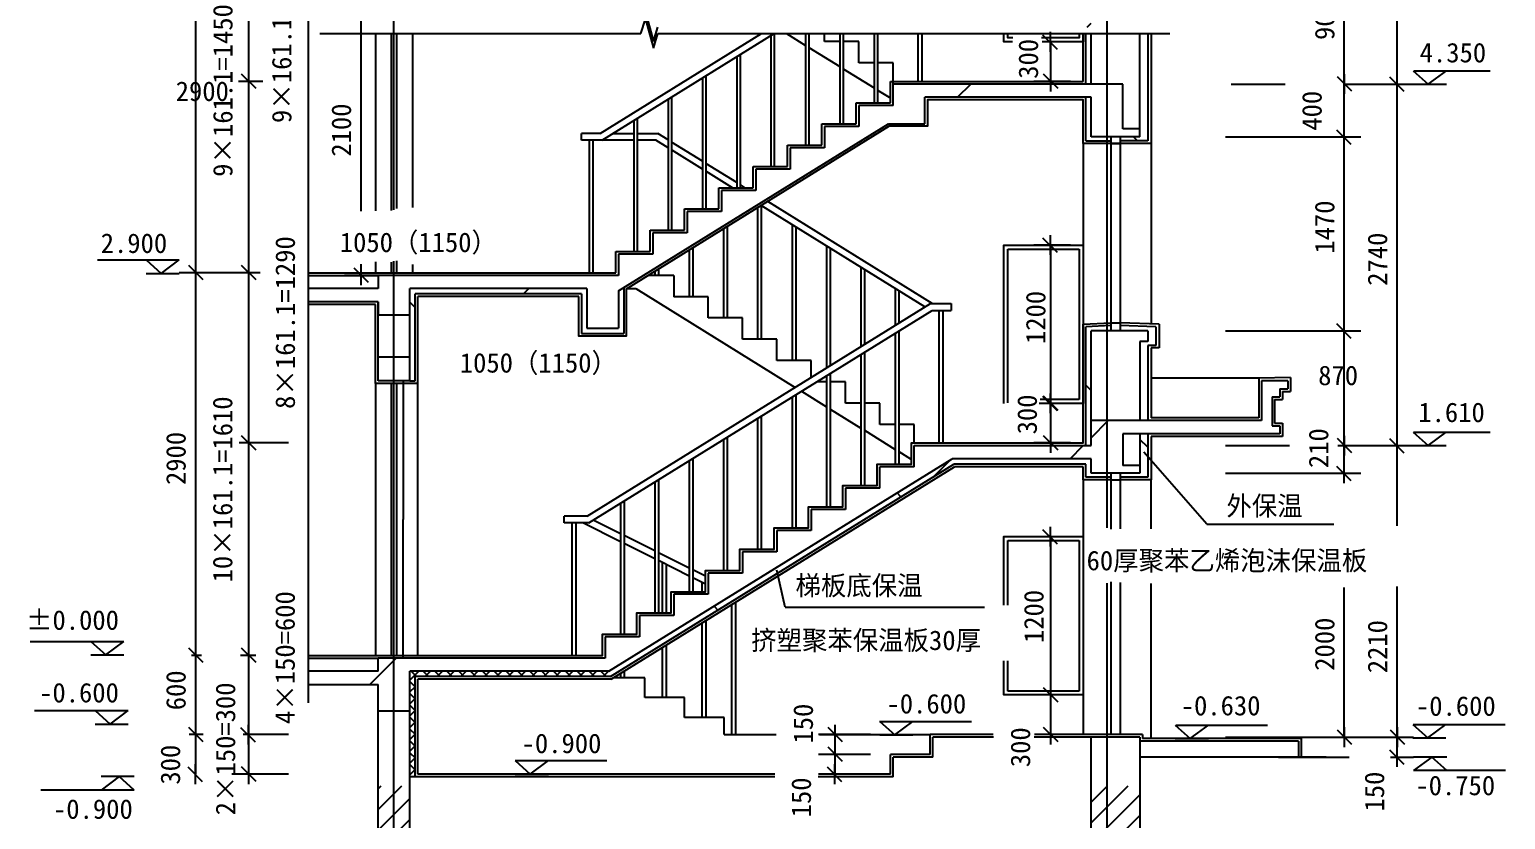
# Model space of a CAD drawing. Header units: metres. Extents: x 15805 to 27136, y 777 to 18186.
# Drawn here: x 15805 to 26983, y 6583 to 12570 of the extents above; entities that cross this region are included whole.
import ezdxf

# ---------------------------------------------------------------- set-up
doc = ezdxf.new("R2010")
doc.units = ezdxf.units.M
for name, color, linetype in [('DOTE', 1, 'Continuous'), ('OTHER', 7, 'Continuous'), ('PUB_DIM', 3, 'Continuous'), ('PUB_TEXT', 7, 'Continuous'), ('S_E_STAIR', 2, 'Continuous'), ('S_STAIR', 4, 'Continuous'), ('SURFACE', 6, 'Continuous'), ('WALL', 4, 'Continuous'), ('WINDOW', 105, 'Continuous')]:
    doc.layers.add(name, color=color, linetype=linetype)
doc.dimstyles.get("Standard").update_dxf_attribs({"dimtxt": 2.5, "dimasz": 2.5, "dimexe": 1.25, "dimexo": 0.625, "dimtad": 1, "dimcen": 2.5, "dimazin": 3, "dimtfac": 1, "dimtmove": 0, "dimatfit": 3})

# ---------------------------------------------------------------- blocks, each defined once
blk = doc.blocks.new('_DIMX')
blk.add_line((-150, 0), (150, 0))
blk.add_lwpolyline([(-114.26, -107), (103.77, 111.86)])
blk = doc.blocks.new('_CLOSEDFILLED')
at = {"color": 0, "linetype": 'BYBLOCK'}
blk.add_solid([(-1, 0), (0, 0), (-1, 0)], dxfattribs=at)
blk = doc.blocks.new('*D1')
for p, q in [((18635.72, 9906.29), (18635.72, 8856.29)), ((18635.47, 8856.29), (18635.22, 8856.29)), ((18635.72, 7806.29), (18635.72, 8856.29)), ((18635.72, 8856.29), (18635.72, 8856.29)), ((18635.97, 8856.29), (18636.22, 8856.29))]:
    blk.add_line(p, q)
at = {"layer": 'Defpoints'}
for p in [(18635.72, 9906.29), (18635.72, 8856.29), (18635.72, 7806.29)]:
    blk.add_point(p, dxfattribs=at)
at = {"layer": 'PUB_DIM', "xscale": 0.25, "yscale": 0.25}
blk.add_blockref('_CLOSEDFILLED', (18635.72, 8856.29), dxfattribs=at)
at = {"layer": 'PUB_DIM', "xscale": 0.25, "yscale": 0.25, "rotation": 180}
blk.add_blockref('_CLOSEDFILLED', (18635.72, 8856.29), dxfattribs=at)
at = {"layer": 'PUB_DIM', "insert": (18635.72, 8857.415), "char_height": 1, "attachment_point": 5}
blk.add_mtext('0', dxfattribs=at)

msp = doc.modelspace()

# ---------------------------------------------------------------- hatches: boundary and pattern name
h = msp.add_hatch()
h.set_pattern_fill('ANSI31', scale=1000)
h.paths.add_polyline_path([(18684.6, 7406.29), (18444.6, 7406.29), (18444.6, 6837.81), (18684.6, 6837.81)])
h.paths.add_polyline_path([(24214.6, 6837.81), (24214.6, 7206.29), (23844.6, 7206.29), (23844.6, 6837.81)])
h.paths.add_polyline_path([(24214.6, 9506.29), (24084.6, 9506.29), (24084.6, 9266.29), (24214.6, 9266.29)])
h.paths.add_polyline_path([(23844.6, 9606.29), (24214.6, 9606.29), (24214.6, 10206.29), (24274.6, 10206.29), (24274.6, 10286.29), (23844.6, 10286.29)])
h.paths.add_polyline_path([(18444.6, 10086.29), (18684.6, 10086.29), (18684.6, 10406.29), (18444.6, 10406.29)])
h.paths.add_polyline_path([(24214.6, 12538.81), (23844.6, 12538.81), (23844.6, 12156.29), (24084.6, 12156.29), (24084.6, 11816.29), (24214.6, 11816.29)])
h.paths.add_polyline_path([(24214.6, 12588.81), (24214.6, 13056.29), (23844.6, 13056.29), (23844.6, 12588.81)])
h.paths.add_polyline_path([(18684.6, 13306.29), (18444.6, 13306.29), (18444.6, 12986.29), (18684.6, 12986.29)])
h.paths.add_polyline_path([(24214.6, 15956.29), (23844.6, 15956.29), (23844.6, 15056.29), (24084.6, 15056.29), (24084.6, 14716.29), (24214.6, 14716.29)])
h.paths.add_polyline_path([(24084.6, 17756.29), (24084.6, 17616.29), (24214.6, 17616.29), (24214.6, 18045.56), (23844.6, 18045.56), (23844.6, 17756.29)])
h.paths.add_polyline_path([(18684.6, 16206.29), (18444.6, 16206.29), (18444.6, 15886.29), (18684.6, 15886.29)])
h = msp.add_hatch()
h.set_pattern_fill('AN31C,_O', scale=800)
h.set_pattern_definition([(45, (0, 0), (-1796.05, 1796.05), [])])
h.paths.add_polyline_path([(18444.6, 7806.29), (18444.6, 7706.29), (17916.27, 7706.29), (17916.27, 7606.29), (18444.6, 7606.29), (18444.6, 7406.29), (18684.6, 7406.29), (18684.6, 7706.29), (20193.06, 7706.29), (22793.06, 9316.29), (23844.6, 9316.29), (23844.6, 9206.29), (24214.6, 9206.29), (24214.6, 9266.29), (24084.6, 9266.29), (24084.6, 9506.29), (25274.6, 9506.29), (25274.6, 9566.29), (25214.6, 9566.29), (25214.6, 9786.29), (25274.6, 9786.29), (25274.6, 9846.29), (25334.6, 9846.29), (25334.6, 9906.29), (25134.6, 9906.29), (25134.6, 9606.29), (23844.6, 9606.29), (23844.6, 9416.29), (22504.6, 9416.29), (22504.6, 9255.29), (22244.6, 9255.29), (22244.6, 9094.29), (21984.6, 9094.29), (21984.6, 8933.29), (21724.6, 8933.29), (21724.6, 8772.29), (21464.6, 8772.29), (21464.6, 8611.29), (21204.6, 8611.29), (21204.6, 8450.29), (20944.6, 8450.29), (20944.6, 8289.29), (20684.6, 8289.29), (20684.6, 8128.29), (20424.6, 8128.29), (20424.6, 7967.29), (20164.6, 7967.29), (20164.6, 7806.29)])
h.paths.add_polyline_path([(20024.6, 10306.29), (20264.6, 10306.29), (20264.6, 10588.64), (22310.32, 11856.29), (22584.6, 11856.29), (22584.6, 12056.29), (23844.6, 12056.29), (23844.6, 11756.29), (24214.6, 11756.29), (24214.6, 11816.29), (24084.6, 11816.29), (24084.6, 12156.29), (22344.6, 12156.29), (22344.6, 11995.17), (22084.6, 11995.17), (22084.6, 11834.06), (21824.6, 11834.06), (21824.6, 11672.95), (21564.6, 11672.95), (21564.6, 11511.84), (21304.6, 11511.84), (21304.6, 11350.73), (21044.6, 11350.73), (21044.6, 11189.62), (20784.6, 11189.62), (20784.6, 11028.51), (20524.6, 11028.51), (20524.6, 10867.4), (20264.6, 10867.4), (20264.6, 10706.29), (18444.6, 10706.29), (18444.6, 10606.29), (17916.27, 10606.29), (17916.27, 10506.29), (18444.6, 10506.29), (18444.6, 10406.29), (18684.6, 10406.29), (18684.6, 10606.29), (20024.6, 10606.29)])
h.paths.add_polyline_path([(18444.6, 9906.29), (18684.6, 9906.29), (18684.6, 10086.29), (18444.6, 10086.29)])
h.paths.add_polyline_path([(18444.6, 13606.29), (18444.6, 13506.29), (17916.27, 13506.29), (17916.27, 13406.29), (18444.6, 13406.29), (18444.6, 13306.29), (18684.6, 13306.29), (18684.6, 13506.29), (20024.6, 13506.29), (20024.6, 13206.29), (20264.6, 13206.29), (20264.6, 13488.64), (22310.32, 14756.29), (22584.6, 14756.29), (22584.6, 14956.29), (23844.6, 14956.29), (23844.6, 14656.29), (24214.6, 14656.29), (24214.6, 14716.29), (24084.6, 14716.29), (24084.6, 15056.29), (22344.6, 15056.29), (22344.6, 14895.17), (22084.6, 14895.17), (22084.6, 14734.06), (21824.6, 14734.06), (21824.6, 14572.95), (21564.6, 14572.95), (21564.6, 14411.84), (21304.6, 14411.84), (21304.6, 14250.73), (21044.6, 14250.73), (21044.6, 14089.62), (20784.6, 14089.62), (20784.6, 13928.51), (20524.6, 13928.51), (20524.6, 13767.4), (20264.6, 13767.4), (20264.6, 13606.29)])
h.paths.add_polyline_path([(18684.6, 12986.29), (18444.6, 12986.29), (18444.6, 12806.29), (18684.6, 12806.29)])
h = msp.add_hatch()
h.set_pattern_fill('ANSI37', scale=500)
h.paths.add_polyline_path([(23804.6, 13086.29), (23804.6, 12588.81), (23844.6, 12588.81), (23844.6, 13056.29), (23994.6, 13056.29), (23994.6, 13096.29)])
h.paths.add_polyline_path([(24214.6, 13056.29), (24214.6, 12588.81), (24274.6, 12588.81), (24274.6, 13088.51), (24064.6, 13096.29), (24064.6, 13056.29)])
h.paths.add_polyline_path([(24214.6, 11756.29), (24064.6, 11756.29), (24064.6, 11726.29), (24274.6, 11726.29), (24274.6, 12538.81), (24214.6, 12538.81)])
h.paths.add_polyline_path([(23844.6, 12538.81), (23804.6, 12538.81), (23804.6, 12156.29), (23844.6, 12156.29)])
h.paths.add_polyline_path([(23844.6, 12056.29), (23804.6, 12056.29), (23804.6, 11726.29), (23994.6, 11726.29), (23994.6, 11756.29), (23844.6, 11756.29)])
h = msp.add_hatch()
h.set_pattern_fill('ANSI37', scale=500)
h.paths.add_polyline_path([(20304.6, 10266.29), (20304.6, 10613.43), (20264.6, 10588.64), (20264.6, 10306.29), (20024.6, 10306.29), (20024.6, 10606.29), (18684.6, 10606.29), (18684.6, 10406.29), (18684.6, 9906.29), (18724.6, 9906.29), (18724.6, 10566.29), (19984.6, 10566.29), (19984.6, 10266.29)])
h = msp.add_hatch()
h.set_pattern_fill('ANSI37', scale=500)
h.paths.add_polyline_path([(24274.6, 10286.29), (24274.6, 10206.29), (24214.6, 10206.29), (24214.6, 9606.29), (24274.6, 9606.29), (24274.6, 10176.29), (24334.6, 10176.29), (24334.6, 10316.29), (24064.6, 10326.29), (24064.6, 10286.29)])
h.paths.add_polyline_path([(23994.6, 10286.29), (23994.6, 10326.29), (23804.6, 10316.29), (23804.6, 9416.29), (23844.6, 9416.29), (23844.6, 10286.29)])
h.paths.add_polyline_path([(24274.6, 9506.29), (24214.6, 9506.29), (24214.6, 9206.29), (24064.6, 9206.29), (24064.6, 9176.29), (24274.6, 9176.29)])
h = msp.add_hatch()
h.set_pattern_fill('ANSI37', scale=500)
h.paths.add_polyline_path([(22804.44, 9276.29), (23804.6, 9276.29), (23804.6, 9176.29), (23994.6, 9176.29), (23994.6, 9206.29), (23844.6, 9206.29), (23844.6, 9316.29), (22793.06, 9316.29), (20193.06, 7706.29), (20193.06, 7659.24)])
h = msp.add_hatch()
h.set_pattern_fill('ANSI37', scale=20)
h.paths.add_polyline_path([(18684.6, 7706.29), (18684.6, 6906.29), (18724.6, 6906.29), (18724.6, 7666.29), (20193.06, 7666.29), (20193.06, 7706.29)])
h = msp.add_hatch()
h.set_pattern_fill('ANSI31', scale=35)
h.paths.add_polyline_path([(18564.6, 6837.81), (18444.6, 6837.81), (18444.6, 6337.81), (18564.6, 6337.81)])
h.paths.add_polyline_path([(18684.6, 6837.81), (18564.6, 6837.81), (18564.6, 6337.81), (18684.6, 6337.81)])
h.paths.add_polyline_path([(23964.6, 6837.81), (23844.6, 6837.81), (23844.6, 6337.81), (23964.6, 6337.81)])
h.paths.add_polyline_path([(23964.6, 6337.81), (24214.6, 6337.81), (24214.6, 6837.81), (23964.6, 6837.81)])

# ---------------------------------------------------------------- linework, layer by layer
for p, q in [((18424.6, 12538.81), (18424.6, 11195.17)), ((18704.6, 12538.81), (18704.6, 11222.2)), ((26283.97, 12257.19), (26397.59, 12155.28)), ((26287.38, 12257.19), (26867.21, 12257.19)), ((26397.59, 12155.28), (26535.47, 12257.18)), ((26283.96, 12155.3), (26535.47, 12155.3)), ((23784.6, 11706.29), (23784.6, 10336.29)), ((23994.6, 11706.29), (24064.6, 11706.29)), ((24299.6, 11706.29), (24299.6, 10338.32)), ((16319.53, 10823.19), (16938.25, 10823.19)), ((16687.05, 10823.19), (16800.68, 10721.28)), ((16800.68, 10721.28), (16938.55, 10823.19)), ((18424.6, 10808.64), (18424.6, 10726.29)), ((18704.6, 10789.72), (18704.6, 10726.29)), ((16687.05, 10721.3), (16938.56, 10721.3)), ((17916.27, 10706.29), (18444.6, 10706.29)), ((25114.6, 9926.29), (24299.6, 9926.29)), ((26282.78, 9518.15), (26396.41, 9416.25)), ((26286.2, 9518.15), (26866.03, 9518.15)), ((26396.41, 9416.25), (26534.29, 9518.15)), ((26282.78, 9416.27), (26534.29, 9416.27)), ((24721.01, 8821.59), (24244.3, 9366.8)), ((23784.6, 9156.29), (23784.6, 8161.31)), ((24299.6, 8786.62), (24299.6, 9156.29)), ((24721.01, 8820.5), (25683.55, 8820.5)), ((21526.26, 8193.08), (21463.81, 8471.86)), ((24299.6, 7196.29), (24299.6, 8372.04)), ((21526.26, 8193.08), (23036.8, 8193.08)), ((15810.82, 7932.23), (16519.67, 7932.23)), ((16268.47, 7932.23), (16382.1, 7830.32)), ((16268.47, 7830.34), (16519.98, 7830.34)), ((16382.1, 7830.32), (16519.97, 7932.23)), ((17916.27, 7806.29), (18444.6, 7806.29)), ((23784.6, 7786.21), (23784.6, 7226.29)), ((15843.43, 7408.26), (16552.28, 7408.26)), ((16301.08, 7408.26), (16414.71, 7306.35)), ((16414.71, 7306.35), (16552.58, 7408.26)), ((16301.07, 7306.37), (16552.59, 7306.37)), ((22241.5, 7325.47), (22937.61, 7325.47)), ((22243.6, 7325.47), (22357.23, 7223.56)), ((22357.23, 7223.56), (22495.1, 7325.47)), ((24482.11, 7298.18), (24595.74, 7196.27)), ((24485.53, 7298.18), (25181.63, 7298.18)), ((24595.74, 7196.27), (24733.61, 7298.18)), ((26280.16, 7303.87), (26393.79, 7201.96)), ((26283.58, 7303.87), (26979.69, 7303.87)), ((26393.79, 7201.96), (26531.67, 7303.87)), ((22243.6, 7223.58), (22495.11, 7223.58)), ((24482.11, 7196.29), (24733.62, 7196.29)), ((26280.16, 7201.99), (26531.67, 7201.99)), ((26537.96, 7055.52), (26286.45, 7055.52)), ((26424.33, 7055.54), (26286.46, 6953.64)), ((26537.96, 6953.64), (26424.33, 7055.54)), ((19481.81, 7029.05), (20177.92, 7029.05)), ((19483.91, 7029.05), (19597.54, 6927.15)), ((19597.54, 6927.15), (19735.41, 7029.05)), ((26982.72, 6953.64), (26286.62, 6953.64)), ((16598.46, 6908.04), (16346.95, 6908.04)), ((16484.83, 6908.06), (16346.96, 6806.15)), ((16598.46, 6806.15), (16484.83, 6908.06)), ((19483.91, 6927.17), (19735.42, 6927.17)), ((16598.46, 6806.15), (15889.61, 6806.15))]:
    msp.add_line(p, q)
msp.add_lwpolyline([(25623.84, 7056.29), (24214.6, 7056.29)])
at = {"layer": 'DOTE'}
for p, q in [((18564.6, 11203.28), (18564.6, 18045.56)), ((23964.6, 16966.49), (23964.6, 8792.52)), ((18564.6, 6132.41), (18564.6, 10814.05)), ((23964.6, 8373.5), (23964.6, 6132.41))]:
    msp.add_line(p, q, dxfattribs=at)
at = {"layer": 'OTHER'}
for p, q in [((17916.27, 12760.92), (17916.27, 7466.29)), ((20434.39, 12538.81), (20469.39, 12648.81)), ((20469.39, 12698.81), (20529.39, 12478.81)), ((20469.39, 12648.81), (20529.39, 12428.81)), ((18003.91, 12538.81), (20434.39, 12538.81)), ((20529.39, 12478.81), (20564.39, 12588.81)), ((20529.39, 12428.81), (20564.39, 12538.81)), ((20564.39, 12538.81), (24439.6, 12538.81))]:
    msp.add_line(p, q, dxfattribs=at)
at = {"layer": 'PUB_DIM'}
for p, q in [((26161.79, 12156.79), (26161.79, 15055.79)), ((17061.9, 13625.79), (17061.9, 10726.79)), ((17461.9, 13625.79), (17461.9, 12176.79)), ((25761.79, 12156.79), (25761.79, 13055.79)), ((18314.69, 12805.79), (18314.69, 11192.47)), ((23535.94, 12475.79), (23535.94, 12176.79)), ((17572.76, 12176.29), (17387.34, 12176.29)), ((17461.9, 12175.79), (17461.9, 10726.79)), ((23689.69, 12176.29), (23410.94, 12176.29)), ((24904.43, 12156.29), (25314.99, 12156.29)), ((25753.54, 12156.29), (26286.79, 12156.29)), ((25761.79, 11756.79), (25761.79, 12155.79)), ((26161.79, 9416.79), (26161.79, 12155.79)), ((24863.35, 11756.29), (25886.79, 11756.29)), ((24863.35, 11756.29), (25886.79, 11756.29)), ((25761.79, 10286.79), (25761.79, 11755.79)), ((23689.69, 10936.29), (23410.94, 10936.29)), ((23535.94, 10935.79), (23535.94, 9736.79)), ((18314.69, 10792.42), (18314.69, 10706.79)), ((17366.27, 10726.29), (16936.9, 10726.29)), ((17366.27, 10726.29), (16936.9, 10726.29)), ((17061.9, 10725.79), (17061.9, 7826.79)), ((17551.59, 10726.29), (17336.9, 10726.29)), ((17551.59, 10726.29), (17336.9, 10726.29)), ((17461.9, 10725.79), (17461.9, 9436.79)), ((18485.72, 10706.29), (18189.69, 10706.29)), ((24863.35, 10286.29), (25886.79, 10286.29)), ((24863.35, 10286.29), (25886.79, 10286.29)), ((25761.79, 9416.79), (25761.79, 10285.79)), ((23535.94, 9735.79), (23535.94, 9436.79)), ((17766.27, 9436.29), (17391.21, 9436.29)), ((17461.9, 9435.79), (17461.9, 7826.79)), ((23689.69, 9436.29), (23410.94, 9436.29)), ((24863.35, 9416.29), (25347.12, 9416.29)), ((25711.92, 9416.29), (25886.79, 9416.29)), ((25761.79, 9416.79), (25761.79, 9417.29)), ((25761.79, 9206.29), (25761.79, 9416.29)), ((25775.07, 9416.29), (26286.79, 9416.29)), ((26161.79, 8808.92), (26161.79, 9415.79)), ((24863.35, 9206.29), (25886.79, 9206.29)), ((24863.35, 9206.29), (25886.79, 9206.29)), ((25761.79, 9205.79), (25761.79, 9205.29)), ((25761.79, 9178.74), (25761.79, 9205.79)), ((23535.94, 8725.79), (23535.94, 7746.62)), ((25761.79, 7206.79), (25761.79, 8341.4)), ((26161.79, 7206.79), (26161.79, 8348.51)), ((17106.91, 7826.29), (17031.83, 7826.29)), ((17061.9, 7825.79), (17061.9, 7226.79)), ((17518.85, 7826.29), (17403.14, 7826.29)), ((17461.9, 7825.79), (17461.9, 7226.79)), ((23535.94, 7786.21), (23535.94, 7526.79)), ((23689.69, 7526.29), (23410.94, 7526.29)), ((23535.94, 7525.79), (23535.94, 7226.79)), ((17119.69, 7226.29), (17014.63, 7226.29)), ((17061.9, 7226.79), (17061.9, 7227.29)), ((17061.9, 7226.29), (17061.9, 6926.29)), ((17766.27, 7226.29), (17422.5, 7226.29)), ((17766.27, 7226.29), (17422.5, 7226.29)), ((17461.9, 7225.79), (17461.9, 6926.79)), ((22174.6, 7226.29), (21779.03, 7226.29)), ((21904.03, 7226.79), (21904.03, 7227.29)), ((21904.03, 7226.29), (21904.03, 7076.29)), ((24863.35, 7206.29), (25886.79, 7206.29)), ((25263.35, 7206.29), (26286.79, 7206.29)), ((25263.35, 7206.29), (26286.79, 7206.29)), ((26161.79, 7206.79), (26161.79, 7207.29)), ((26161.79, 7056.29), (26161.79, 7206.29)), ((22174.6, 7076.29), (21779.03, 7076.29)), ((22174.6, 7076.29), (21779.03, 7076.29)), ((21904.03, 7076.79), (21904.03, 7077.29)), ((21904.03, 7076.29), (21904.03, 6926.29)), ((21904.03, 7075.79), (21904.03, 7075.29)), ((25263.35, 7056.29), (25798.64, 7056.29)), ((26112.23, 7056.29), (26286.79, 7056.29)), ((26161.79, 7055.79), (26161.79, 7055.29)), ((17061.9, 6925.79), (17061.9, 6925.29)), ((17766.27, 6926.29), (17336.9, 6926.29)), ((22174.6, 6926.29), (21779.03, 6926.29)), ((21904.03, 6925.79), (21904.03, 6925.29))]:
    msp.add_line(p, q, dxfattribs=at)
at = {"layer": 'S_E_STAIR'}
for p, q in [((20127.34, 11782.34), (21348.13, 12538.81)), ((20141.86, 11731.34), (21444.96, 12538.81)), ((21421.6, 11531.84), (21421.6, 12524.34)), ((21447.6, 11531.84), (21447.6, 12538.81)), ((21537.43, 12538.81), (21681.6, 12449.48)), ((21681.6, 12538.81), (21681.6, 11692.95)), ((21707.6, 12538.81), (21707.6, 11692.95)), ((21824.6, 12478.51), (21824.6, 12538.81)), ((21941.6, 12538.81), (21941.6, 11854.06)), ((21967.6, 12538.81), (21967.6, 11854.06)), ((22201.6, 12538.81), (22201.6, 12015.17)), ((22227.6, 12538.81), (22227.6, 12015.17)), ((22534.6, 12176.29), (22534.6, 12538.81)), ((22564.6, 12176.29), (22564.6, 12538.81)), ((21707.6, 12433.37), (21941.6, 12288.37)), ((21941.6, 12478.51), (21824.6, 12478.51)), ((22084.6, 12478.51), (21967.6, 12478.51)), ((22084.6, 12317.4), (22084.6, 12478.51)), ((21161.6, 12363.23), (21161.6, 11370.73)), ((21187.6, 12379.34), (21187.6, 11370.73)), ((22201.6, 12317.4), (22084.6, 12317.4)), ((22344.6, 12317.4), (22227.6, 12317.4)), ((22344.6, 12156.29), (22344.6, 12317.4)), ((20901.6, 12202.12), (20901.6, 11209.62)), ((20927.6, 12218.23), (20927.6, 11209.62)), ((21967.6, 12272.25), (22201.6, 12127.25)), ((22227.6, 12111.14), (22316.13, 12056.29)), ((20641.6, 12041.01), (20641.6, 11048.51)), ((20667.6, 12057.12), (20667.6, 11048.51)), ((22316.13, 12056.29), (22324.6, 12056.29)), ((20381.6, 11879.9), (20381.6, 10887.4)), ((20407.6, 11896.01), (20407.6, 10887.4)), ((19984.6, 11731.34), (19984.6, 11782.34)), ((20127.34, 11782.34), (19984.6, 11782.34)), ((20224.17, 11782.34), (20381.6, 11782.34)), ((20407.6, 11782.34), (20561.97, 11782.34)), ((20641.6, 11732.95), (20561.97, 11782.34)), ((20141.86, 11731.34), (19984.6, 11731.34)), ((20044.6, 10726.29), (20044.6, 11731.34)), ((20074.6, 10726.29), (20074.6, 11731.34)), ((20381.6, 11731.34), (20141.86, 11731.34)), ((20547.46, 11731.34), (20407.6, 11731.34)), ((20641.6, 11672.95), (20547.46, 11731.34)), ((20901.6, 11571.7), (20667.6, 11716.83)), ((20901.6, 11511.7), (20667.6, 11656.83)), ((21161.6, 11410.45), (20927.6, 11555.58)), ((21128.91, 11370.73), (20927.6, 11495.58)), ((21225.65, 11370.73), (21187.6, 11394.33)), ((21321.6, 10222.54), (21321.6, 11220.09)), ((22586.29, 10466.87), (21346.71, 11235.65)), ((21347.6, 10222.54), (21347.6, 11235.1)), ((22641.85, 10492.42), (21395.1, 11265.64)), ((21087.6, 11075.09), (21087.6, 10383.79)), ((21581.6, 11089.97), (21581.6, 10061.29)), ((21607.6, 11073.85), (21607.6, 10061.29)), ((21061.6, 11058.98), (21061.6, 10383.79)), ((20801.6, 10897.87), (20801.6, 10545.04)), ((20827.6, 10913.98), (20827.6, 10545.04)), ((21841.6, 10928.72), (21841.6, 10005.74)), ((21867.6, 10912.6), (21867.6, 10021.84)), ((20541.6, 10736.76), (20541.6, 10706.29)), ((20567.6, 10752.87), (20567.6, 10706.29)), ((22101.6, 10767.47), (22101.6, 10166.74)), ((22127.6, 10751.35), (22127.6, 10182.84)), ((20684.6, 10706.29), (20492.42, 10706.29)), ((20684.6, 10706.29), (20684.6, 10545.04)), ((20331.04, 10606.29), (20396.11, 10606.29)), ((20396.11, 10606.29), (21602.84, 9857.88)), ((20944.6, 10545.04), (20684.6, 10545.04)), ((20944.6, 10383.79), (20944.6, 10545.04)), ((22361.6, 10606.22), (22361.6, 10327.74)), ((22387.6, 10590.1), (22387.6, 10343.84)), ((20027.35, 8882.29), (22627.55, 10492.42)), ((20041.86, 8831.28), (22642.06, 10441.4)), ((22627.55, 10492.42), (22784.8, 10492.42)), ((22642.06, 10441.4), (22784.8, 10441.4)), ((22694.8, 9436.29), (22694.8, 10441.4)), ((22724.8, 9436.29), (22724.8, 10441.4)), ((22784.8, 10492.42), (22784.8, 10441.4)), ((21204.6, 10383.79), (20944.6, 10383.79)), ((21204.6, 10222.54), (21204.6, 10383.79)), ((22387.6, 10283.84), (22387.6, 9275.29)), ((21464.6, 10222.54), (21204.6, 10222.54)), ((21464.6, 10061.29), (21464.6, 10222.54)), ((22361.6, 10267.74), (22361.6, 9275.29)), ((21724.6, 10061.29), (21464.6, 10061.29)), ((21724.6, 9933.29), (21724.6, 10061.29)), ((22101.6, 10106.74), (22101.6, 9114.29)), ((22127.6, 10122.84), (22127.6, 9114.29)), ((21867.6, 9961.84), (21867.6, 8953.29)), ((21841.6, 9900.04), (21767.8, 9900.04)), ((21841.6, 9945.74), (21841.6, 8953.29)), ((21984.6, 9900.04), (21867.6, 9900.04)), ((21984.6, 9738.79), (21984.6, 9900.04)), ((21581.6, 9784.74), (21581.6, 8792.29)), ((21607.6, 9800.84), (21607.6, 8792.29)), ((21651.25, 9827.86), (21841.6, 9709.8)), ((22101.6, 9738.79), (21984.6, 9738.79)), ((22244.6, 9738.79), (22127.6, 9738.79)), ((22244.6, 9577.54), (22244.6, 9738.79)), ((21321.6, 8631.29), (21321.6, 9623.74)), ((21347.6, 8631.29), (21347.6, 9639.84)), ((21867.6, 9693.68), (22101.6, 9548.55)), ((22127.6, 9532.43), (22361.6, 9387.3)), ((22361.6, 9577.54), (22244.6, 9577.54)), ((22504.6, 9577.54), (22387.6, 9577.54)), ((22504.6, 9436.29), (22504.6, 9577.54)), ((21061.6, 9462.74), (21061.6, 8470.29)), ((21087.6, 9478.84), (21087.6, 8470.29)), ((20801.6, 9301.74), (20801.6, 8309.29)), ((20827.6, 9317.84), (20827.6, 8309.29)), ((22387.6, 9371.18), (22476.11, 9316.29)), ((22476.11, 9316.29), (22484.6, 9316.29)), ((20541.6, 9140.74), (20541.6, 8148.29)), ((20567.6, 9156.84), (20567.6, 8148.29)), ((20281.6, 8979.74), (20281.6, 7987.29)), ((20307.6, 8995.84), (20307.6, 7987.29)), ((19853.6, 8831.28), (19853.6, 8882.29)), ((20027.35, 8882.29), (19853.6, 8882.29)), ((20041.86, 8831.28), (19853.6, 8831.28)), ((19913.6, 7826.29), (19913.6, 8831.28)), ((19943.6, 7826.29), (19943.6, 8831.28)), ((20281.6, 8687.79), (19994.61, 8831.28)), ((20281.6, 8747.79), (20074.36, 8851.41)), ((20541.6, 8617.79), (20307.6, 8734.79)), ((20541.6, 8557.79), (20307.6, 8674.79)), ((20801.6, 8487.79), (20567.6, 8604.79)), ((20801.6, 8427.79), (20567.6, 8544.79)), ((20599.6, 8148.29), (20599.6, 8528.79)), ((20629.6, 8148.29), (20629.6, 8513.79)), ((20924.6, 8426.29), (20827.6, 8474.79)), ((20924.6, 8366.29), (20827.6, 8414.79)), ((20899.6, 8309.29), (20899.6, 8378.79)), ((21124.6, 7226.29), (21124.6, 8212.56)), ((21154.6, 7226.29), (21154.6, 8231.13)), ((20899.6, 7356.29), (20899.6, 8073.23)), ((20929.6, 7356.29), (20929.6, 8091.81)), ((20599.6, 7506.29), (20599.6, 7887.46)), ((20629.6, 7506.29), (20629.6, 7906.04)), ((20464.6, 7656.29), (20226.28, 7656.29)), ((20281.6, 7690.54), (20281.6, 7656.29)), ((20307.6, 7706.64), (20307.6, 7656.29)), ((20464.6, 7506.29), (20464.6, 7656.29)), ((20764.6, 7506.29), (20464.6, 7506.29)), ((20764.6, 7356.29), (20764.6, 7506.29)), ((21064.6, 7356.29), (20764.6, 7356.29)), ((21064.6, 7226.29), (21064.6, 7356.29)), ((21064.6, 7226.29), (21458.2, 7226.29)), ((21787.83, 7226.29), (22624.6, 7226.29))]:
    msp.add_line(p, q, dxfattribs=at)
at = {"layer": 'S_STAIR'}
for p, q in [((22344.6, 11995.17), (22344.6, 12156.29)), ((24084.6, 12156.29), (22344.6, 12156.29)), ((22084.6, 11995.17), (22084.6, 11834.06)), ((22344.6, 11995.17), (22084.6, 11995.17)), ((22584.6, 11856.29), (22584.6, 12056.29)), ((23844.6, 12056.29), (22584.6, 12056.29)), ((20264.6, 10588.64), (22310.32, 11856.29)), ((22310.32, 11856.29), (22584.6, 11856.29)), ((21824.6, 11834.06), (21824.6, 11672.95)), ((22084.6, 11834.06), (21824.6, 11834.06)), ((24214.6, 11756.29), (23844.6, 11756.29)), ((24214.6, 11816.29), (24084.6, 11816.29)), ((21564.6, 11672.95), (21564.6, 11511.84)), ((21824.6, 11672.95), (21564.6, 11672.95)), ((21304.6, 11511.84), (21304.6, 11350.73)), ((21564.6, 11511.84), (21304.6, 11511.84)), ((21044.6, 11350.73), (21044.6, 11189.62)), ((21304.6, 11350.73), (21044.6, 11350.73)), ((21044.6, 11189.62), (20784.6, 11189.62)), ((20784.6, 11189.62), (20784.6, 11028.51)), ((20524.6, 11028.51), (20524.6, 10867.4)), ((20784.6, 11028.51), (20524.6, 11028.51)), ((20524.6, 10867.4), (20264.6, 10867.4)), ((20264.6, 10867.4), (20264.6, 10706.29)), ((18444.6, 10706.29), (18444.6, 10606.29)), ((20264.6, 10706.29), (18444.6, 10706.29)), ((18444.6, 10606.29), (17916.27, 10606.29)), ((18684.6, 10406.29), (18684.6, 10606.29)), ((20024.6, 10606.29), (18684.6, 10606.29)), ((20024.6, 10606.29), (20024.6, 10306.29)), ((20264.6, 10588.64), (20264.6, 10306.29)), ((18444.6, 10506.29), (17916.27, 10506.29)), ((18444.6, 10506.29), (18444.6, 10406.29)), ((18444.6, 10406.29), (18684.6, 10406.29)), ((20024.6, 10306.29), (20264.6, 10306.29)), ((24274.6, 10286.29), (23844.6, 10286.29)), ((24274.6, 10286.29), (24274.6, 10206.29)), ((24274.6, 10206.29), (24214.6, 10206.29)), ((22504.6, 9416.29), (23844.6, 9416.29)), ((22504.6, 9255.29), (22504.6, 9416.29)), ((20193.06, 7706.29), (22793.06, 9316.29)), ((23844.6, 9316.29), (22793.06, 9316.29)), ((22244.6, 9094.29), (22244.6, 9255.29)), ((22504.6, 9255.29), (22244.6, 9255.29)), ((21984.6, 9094.29), (21984.6, 8933.29)), ((22244.6, 9094.29), (21984.6, 9094.29)), ((21724.6, 8933.29), (21724.6, 8772.29)), ((21984.6, 8933.29), (21724.6, 8933.29)), ((21464.6, 8772.29), (21464.6, 8611.29)), ((21724.6, 8772.29), (21464.6, 8772.29)), ((21204.6, 8611.29), (21204.6, 8450.29)), ((21464.6, 8611.29), (21204.6, 8611.29)), ((20944.6, 8450.29), (20944.6, 8289.29)), ((21204.6, 8450.29), (20944.6, 8450.29)), ((20684.6, 8289.29), (20684.6, 8128.29)), ((20944.6, 8289.29), (20684.6, 8289.29)), ((20424.6, 8128.29), (20424.6, 7967.29)), ((20684.6, 8128.29), (20424.6, 8128.29)), ((20424.6, 7967.29), (20164.6, 7967.29)), ((20164.6, 7967.29), (20164.6, 7806.29)), ((18444.6, 7706.29), (18444.6, 7806.29)), ((20164.6, 7806.29), (18444.6, 7806.29)), ((18444.6, 7706.29), (17916.27, 7706.29)), ((17916.27, 7606.29), (18444.6, 7606.29)), ((20193.06, 7706.29), (18684.6, 7706.29)), ((18444.6, 7406.29), (18684.6, 7406.29)), ((22644.6, 7056.29), (22644.6, 7206.29)), ((23104.25, 7206.29), (22644.6, 7206.29)), ((23844.6, 7206.29), (23414.32, 7206.29)), ((22644.6, 7056.29), (22344.6, 7056.29)), ((22344.6, 6906.29), (22344.6, 7056.29)), ((21448.29, 6906.29), (18684.6, 6906.29)), ((22344.6, 6906.29), (21778.66, 6906.29))]:
    msp.add_line(p, q, dxfattribs=at)
at = {"layer": 'SURFACE'}
for p, q in [((23784.6, 12176.29), (23784.6, 12538.81)), ((23804.6, 12156.29), (23804.6, 12538.81)), ((24274.6, 12538.81), (24274.6, 11726.29)), ((24299.6, 12538.81), (24299.6, 11706.29)), ((22324.6, 12015.17), (22324.6, 12176.29)), ((22324.6, 12176.29), (23784.6, 12176.29)), ((22064.6, 12015.17), (22324.6, 12015.17)), ((22064.6, 11854.06), (22064.6, 12015.17)), ((23804.6, 11726.29), (23804.6, 12056.29)), ((21804.6, 11692.95), (21804.6, 11854.06)), ((21804.6, 11854.06), (22064.6, 11854.06)), ((21544.6, 11531.84), (21544.6, 11692.95)), ((21544.6, 11692.95), (21804.6, 11692.95)), ((23804.6, 11726.29), (23994.6, 11726.29)), ((24274.6, 11726.29), (24064.6, 11726.29)), ((21284.6, 11531.84), (21544.6, 11531.84)), ((21284.6, 11370.73), (21284.6, 11531.84)), ((21024.6, 11209.62), (21024.6, 11370.73)), ((21024.6, 11370.73), (21284.6, 11370.73)), ((20764.6, 11209.62), (21024.6, 11209.62)), ((20764.6, 11048.51), (20764.6, 11209.62)), ((20504.6, 10887.4), (20504.6, 11048.51)), ((20504.6, 11048.51), (20764.6, 11048.51)), ((20244.6, 10887.4), (20504.6, 10887.4)), ((20244.6, 10726.29), (20244.6, 10887.4)), ((17916.27, 10726.29), (20244.6, 10726.29)), ((18724.6, 9906.29), (18724.6, 10566.29)), ((19984.6, 10566.29), (18724.6, 10566.29)), ((19964.6, 10546.29), (18744.6, 10546.29)), ((18744.6, 7826.29), (18744.6, 10546.29)), ((19984.6, 10566.29), (19984.6, 10266.29)), ((20304.6, 10613.43), (20304.6, 10266.29)), ((18424.6, 10486.29), (17916.27, 10486.29)), ((18424.6, 9886.29), (18424.6, 10486.29)), ((23994.6, 10326.29), (23804.6, 10316.29)), ((23804.6, 9416.29), (23804.6, 10316.29)), ((23994.6, 10346.29), (24064.6, 10346.29)), ((24359.6, 10336.29), (24064.6, 10346.29)), ((24334.6, 10316.29), (24064.6, 10326.29)), ((24334.6, 10316.29), (24334.6, 10176.29)), ((24359.6, 10336.29), (24359.6, 10156.29)), ((19984.6, 10266.29), (20304.6, 10266.29)), ((24334.6, 10176.29), (24274.6, 10176.29)), ((24274.6, 10176.29), (24274.6, 9606.29)), ((24359.6, 10156.29), (24299.6, 10156.29)), ((24299.6, 10156.29), (24299.6, 9626.29)), ((18744.6, 9886.29), (18424.6, 9886.29)), ((18424.6, 9886.29), (18424.6, 7826.29)), ((18684.6, 9906.29), (18724.6, 9906.29)), ((25354.6, 9931.29), (25114.6, 9926.29)), ((25114.6, 9926.29), (25114.6, 9626.29)), ((25354.6, 9931.29), (25354.6, 9826.29)), ((25234.6, 9766.29), (25294.6, 9766.29)), ((25234.6, 9766.29), (25234.6, 9586.29)), ((25294.6, 9826.29), (25354.6, 9826.29)), ((25294.6, 9826.29), (25294.6, 9766.29)), ((25114.6, 9626.29), (24299.6, 9626.29)), ((24274.6, 9506.29), (24274.6, 9176.29)), ((25234.6, 9586.29), (25294.6, 9586.29)), ((25294.6, 9586.29), (25294.6, 9486.29)), ((24299.6, 9486.29), (24299.6, 9156.29)), ((25294.6, 9486.29), (24299.6, 9486.29)), ((20204.44, 7666.29), (22804.44, 9276.29)), ((20210.13, 7646.29), (22810.13, 9256.29)), ((23804.6, 9276.29), (22804.44, 9276.29)), ((23784.6, 9256.29), (22810.13, 9256.29)), ((23784.6, 9156.29), (23784.6, 9256.29)), ((23804.6, 9176.29), (23804.6, 9276.29)), ((23994.6, 9176.29), (23804.6, 9176.29)), ((24274.6, 9176.29), (24064.6, 9176.29)), ((23994.6, 9156.29), (23784.6, 9156.29)), ((23994.6, 9156.29), (24064.6, 9156.29)), ((24299.6, 9156.29), (24064.6, 9156.29)), ((20204.44, 7666.29), (18724.6, 7666.29)), ((18724.6, 6906.29), (18724.6, 7666.29)), ((18744.6, 6926.29), (18744.6, 7646.29)), ((20210.13, 7646.29), (18744.6, 7646.29)), ((22624.6, 7076.29), (22624.6, 7226.29)), ((23101.83, 7226.29), (22624.6, 7226.29)), ((24234.6, 7226.29), (23416.74, 7226.29)), ((24234.6, 7226.29), (24234.6, 7196.29)), ((25434.6, 7196.29), (24234.6, 7196.29)), ((25434.6, 7196.29), (25434.6, 7056.29)), ((22324.6, 6926.29), (22324.6, 7076.29)), ((22624.6, 7076.29), (22324.6, 7076.29)), ((21449.86, 6926.29), (18744.6, 6926.29)), ((22324.6, 6926.29), (21790.96, 6926.29))]:
    msp.add_line(p, q, dxfattribs=at)
for points in [[(24299.6, 11706.29), (24299.6, 11706.29), (23784.6, 11706.29), (23784.6, 12036.29), (22604.6, 12036.29), (22604.6, 11836.29), (22324.6, 11836.29), (22316.01, 11836.29), (20324.6, 10602.29), (20324.6, 10246.29), (19964.6, 10246.29), (19964.6, 10546.29)], [(17916.27, 7826.29), (20144.6, 7826.29), (20144.6, 7987.29), (20404.6, 7987.29), (20404.6, 8148.29), (20664.6, 8148.29), (20664.6, 8309.29), (20924.6, 8309.29), (20924.6, 8470.29), (21184.6, 8470.29), (21184.6, 8631.29), (21444.6, 8631.29), (21444.6, 8792.29), (21704.6, 8792.29), (21704.6, 8953.29), (21964.6, 8953.29), (21964.6, 9114.29), (22224.6, 9114.29), (22224.6, 9275.29), (22484.6, 9275.29), (22484.6, 9436.29), (23784.6, 9436.29), (23784.6, 10336.29), (23994.6, 10346.29)]]:
    msp.add_lwpolyline(points, dxfattribs=at)
at = {"layer": 'WALL'}
for p, q in [((23844.6, 12156.29), (23844.6, 12538.81)), ((24214.6, 11756.29), (24214.6, 12538.81)), ((24084.6, 11816.29), (24084.6, 12156.29)), ((23844.6, 11756.29), (23844.6, 12056.29)), ((18684.6, 9906.29), (18684.6, 10606.29)), ((18444.6, 9906.29), (18444.6, 10506.29)), ((23844.6, 9416.29), (23844.6, 10286.29)), ((24214.6, 10206.29), (24214.6, 9606.29)), ((18684.6, 10086.29), (18444.6, 10086.29)), ((18684.6, 9906.29), (18444.6, 9906.29)), ((25334.6, 9906.29), (25134.6, 9906.29)), ((25134.6, 9906.29), (25134.6, 9606.29)), ((25274.6, 9846.29), (25334.6, 9846.29)), ((25274.6, 9846.29), (25274.6, 9786.29)), ((25334.6, 9906.29), (25334.6, 9846.29)), ((25214.6, 9786.29), (25274.6, 9786.29)), ((25214.6, 9786.29), (25214.6, 9566.29)), ((25134.6, 9606.29), (23844.6, 9606.29)), ((24084.6, 9506.29), (24084.6, 9266.29)), ((25274.6, 9506.29), (24084.6, 9506.29)), ((24214.6, 9506.29), (24214.6, 9206.29)), ((25214.6, 9566.29), (25274.6, 9566.29)), ((25274.6, 9566.29), (25274.6, 9506.29)), ((23844.6, 9206.29), (23844.6, 9316.29)), ((24214.6, 9206.29), (23844.6, 9206.29)), ((24214.6, 9266.29), (24084.6, 9266.29)), ((18444.6, 6337.81), (18444.6, 7606.29)), ((18684.6, 6337.81), (18684.6, 7706.29)), ((24214.6, 7206.29), (23844.6, 7206.29)), ((23844.6, 6337.81), (23844.6, 7206.29)), ((24214.6, 7206.29), (24214.6, 6337.81)), ((25414.6, 7176.29), (24214.6, 7176.29)), ((25414.6, 7176.29), (25414.6, 7056.29))]:
    msp.add_line(p, q, dxfattribs=at)
at = {"layer": 'WINDOW'}
for p, q in [((18544.6, 12538.81), (18544.6, 11197.87)), ((18584.6, 12538.81), (18584.6, 11214.09)), ((23994.6, 11756.29), (23994.6, 10286.29)), ((24064.6, 11756.29), (24064.6, 10286.29)), ((23214.6, 10906.29), (23754.6, 10906.29)), ((23214.6, 9740.16), (23214.6, 10906.29)), ((23754.6, 10906.29), (23754.6, 9766.29)), ((18544.6, 10805.94), (18544.6, 10726.29)), ((18584.6, 10816.75), (18584.6, 10726.29)), ((18544.6, 9886.29), (18544.6, 7826.29)), ((18584.6, 9886.29), (18584.6, 7826.29)), ((23754.6, 9766.29), (23459, 9766.29)), ((23994.6, 9206.29), (23994.6, 8782.69)), ((24064.6, 9206.29), (24064.6, 8786.62)), ((23214.6, 8696.29), (23518.04, 8696.29)), ((23214.6, 8206.24), (23214.6, 8696.29)), ((23505.5, 8696.29), (23754.6, 8696.29)), ((23754.6, 8696.29), (23754.6, 7756.52)), ((23994.6, 8383.34), (23994.6, 7226.29)), ((24064.6, 8379.41), (24064.6, 7226.29)), ((23214.6, 7556.29), (23214.6, 7786.12)), ((23754.6, 7788.64), (23754.6, 7556.29)), ((23754.6, 7556.29), (23214.6, 7556.29))]:
    msp.add_line(p, q, dxfattribs=at)
for points in [[(23250.24, 12476.29), (23184.6, 12476.29), (23184.6, 12538.81)], [(23252.9, 12506.29), (23214.6, 12506.29), (23214.6, 12538.81)], [(23754.6, 12538.81), (23754.6, 12506.29), (23469.9, 12506.29)], [(23784.6, 12538.81), (23784.6, 12476.29), (23474.88, 12476.29)], [(23184.6, 9736.29), (23184.6, 10936.29), (23784.6, 10936.29), (23784.6, 9736.29), (23451.16, 9736.29)], [(23184.6, 8206.28), (23184.6, 8726.29), (23545.28, 8726.29)], [(23506.63, 8726.29), (23784.6, 8726.29), (23784.6, 7792.84)], [(23784.6, 7800.89), (23784.6, 7526.29), (23184.6, 7526.29), (23184.6, 7786.12)]]:
    msp.add_lwpolyline(points, dxfattribs=at)

# ---------------------------------------------------------------- block references
at = {"layer": 'PUB_DIM', "xscale": 0.5, "yscale": 0.5, "zscale": 0.5}
for p, rotation in [((23535.94, 12476.29), 90), ((17461.9, 12176.29), 270), ((23535.94, 12176.29), 270), ((25761.79, 12156.29), 270), ((26161.79, 12156.29), 90), ((25761.79, 11756.29), 90), ((23535.94, 10936.29), 90), ((17061.9, 10726.29), 270), ((17461.9, 10726.29), 270), ((18314.69, 10706.29), 270), ((25761.79, 10286.29), 90), ((23535.94, 9736.29), 90), ((23535.94, 9736.29), 270), ((17461.9, 9436.29), 270), ((23535.94, 9436.29), 270), ((25761.79, 9416.29), 270), ((25761.79, 9416.29), 270), ((26161.79, 9416.29), 90), ((25761.79, 9206.29), 90), ((25761.79, 9206.29), 90), ((23535.94, 8726.29), 90), ((17061.9, 7826.29), 270), ((17461.9, 7826.29), 270), ((23535.94, 7526.29), 270), ((17061.9, 7226.29), 270), ((17061.9, 7226.29), 270), ((17461.9, 7226.29), 90), ((21904.03, 7226.29), 270), ((23535.94, 7226.29), 270), ((25761.79, 7206.29), 270), ((26161.79, 7206.29), 270), ((26161.79, 7206.29), 270), ((21904.03, 7076.29), 270), ((26161.79, 7056.29), 90), ((17061.9, 6926.29), 90), ((17461.9, 6926.29), 270), ((21904.03, 6926.29), 90)]:
    msp.add_blockref('_DIMX', p, dxfattribs=dict(at, rotation=rotation))

# ---------------------------------------------------------------- texts
for s, p in [('9×161.1=1450', (17787.95, 11861.15)), ('9×161.1=1450', (17342.02, 11453.33)), ('900', (25686.79, 12490.57)), ('300', (23442.6, 12196.39)), ('400', (25590.37, 11803.28)), ('2100', (18239.69, 11606.29)), ('1470', (25686.79, 10871.29)), ('8×161.1=1290', (17814.62, 9694.32)), ('2740', (26086.79, 10627.71)), ('1200', (23498.46, 10186.29)), ('10×161.1=1610', (17340.44, 8379.73)), ('300', (23433.81, 9501.6)), ('2900', (16986.9, 9117.71)), ('210', (25640.64, 9245.86)), ('4×150=600', (17813.6, 7306.11)), ('1200', (23484.28, 7920.17)), ('2000', (25686.79, 7709.76)), ('2210', (26086.79, 7691.37)), ('600', (16986.9, 7410.57)), ('2×150=300', (17362.47, 6614.25)), ('150', (21737.79, 7158.29)), ('300', (23382.7, 6979.15)), ('300', (16944.96, 6847.1)), ('150', (26063.98, 6643.15)), ('150', (21722.83, 6599.18))]:
    msp.add_text(s, height=148, rotation=90).set_placement(p)
for p in [(18154.49, 10883.18), (19063.38, 9969.82)]:
    msp.add_text('1050（1150）', height=148).set_placement(p)
at = {"layer": 'PUB_DIM'}
for s, p in [('4.350', (26332.86, 12320.83)), ('2.900', (16343.91, 10876.46)), ('1.610', (26322.44, 9594.65)), ('%%p0.000', (15777.13, 8020.37)), ('-0.600', (15877.51, 7469.92)), ('-0.600', (22294.89, 7386.45)), ('-0.630', (24523.36, 7371.71)), ('-0.600', (26304.68, 7368.78)), ('-0.900', (19531.57, 7085.68)), ('-0.750', (26300.39, 6766.65)), ('-0.900', (15982.53, 6587.85))]:
    msp.add_text(s, height=148, dxfattribs=at).set_placement(p)
at = {"layer": 'PUB_DIM', "char_height": 148, "attachment_point": 1}
for s, insert in [('\\A1;2900', (16911.9, 12176.29)), ('\\A1;870', (25564.37, 10022.5))]:
    msp.add_mtext(s, dxfattribs=dict(at, insert=insert))
at = {"layer": 'PUB_TEXT'}
for s, p in [('外保温', (24869.68, 8885.71)), ('60厚聚苯乙烯泡沫保温板', (23810.3, 8471.33)), ('梯板底保温', (21606, 8281.91)), ('挤塑聚苯保温板30厚', (21270.07, 7867.07))]:
    msp.add_text(s, height=148, dxfattribs=at).set_placement(p)

# ---------------------------------------------------------------- dimensions: what is measured, and where the dimension line sits
at = {"layer": 'PUB_DIM'}
dim = msp.add_linear_dim(base=(18635.72, 8856.29), p1=(18635.72, 9906.29), p2=(18635.72, 7806.29), dimstyle='Standard', dxfattribs=at)
dim.commit()
dim.dimension.update_dxf_attribs({"geometry": '*D1', "text_midpoint": (18635.72, 8857.415)})

doc.saveas('drawing.dxf')
